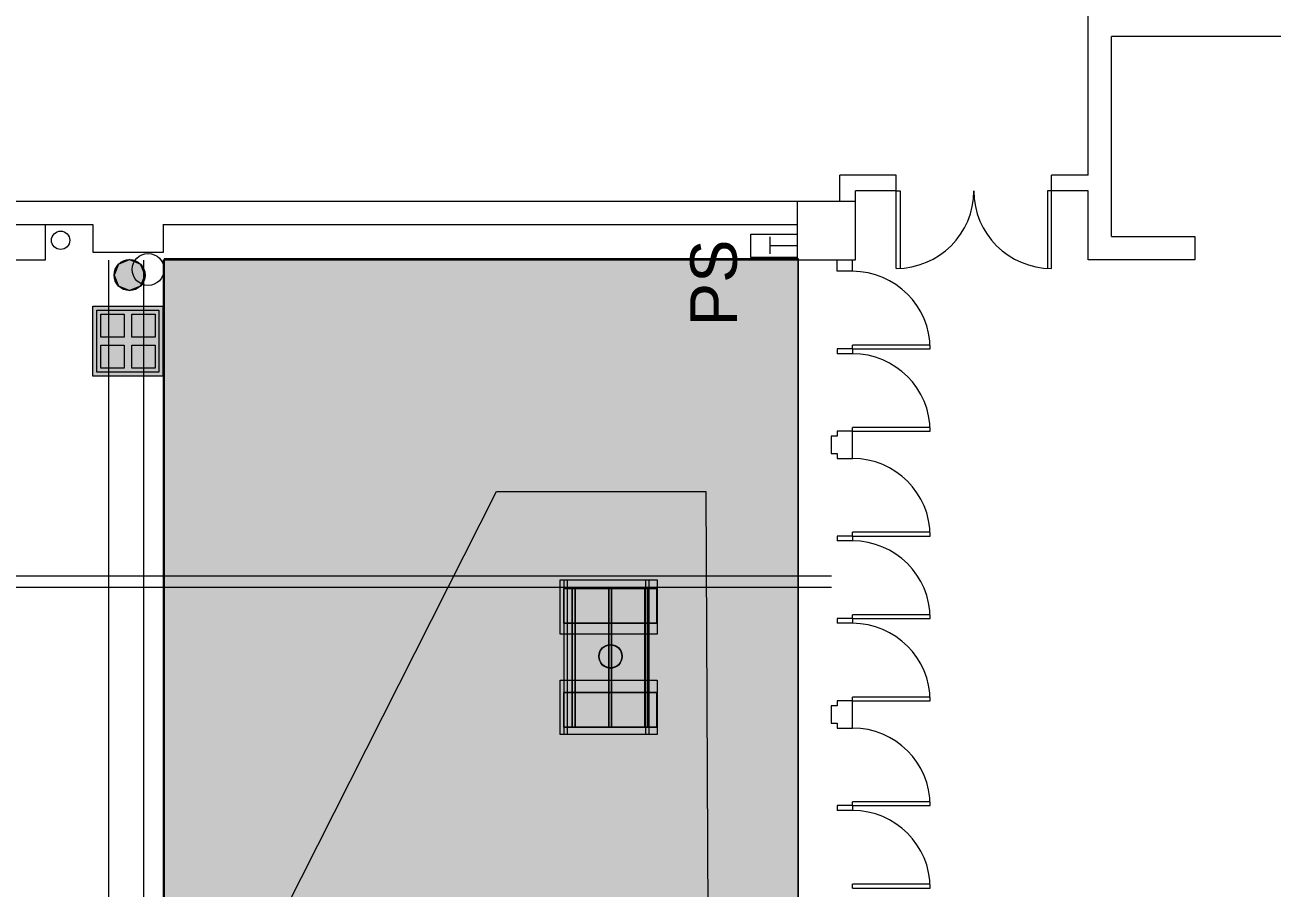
# Model space of a CAD drawing. Header units: inches. Extents: x -10671 to 1761, y -674 to 7170.
# Drawn here: x -431 to 211, y 2199 to 2644 of the extents above; entities that cross this region are included whole.
import ezdxf

# ---------------------------------------------------------------- set-up
doc = ezdxf.new("R2010")
doc.units = ezdxf.units.IN
doc.header["$LTSCALE"] = 19.2
doc.header["$MEASUREMENT"] = 0
for name, color, linetype, lineweight in [('DWG-0', 7, 'Continuous', 18), ('Venue-Ceiling-Lights', 7, 'Continuous', 5), ('Venue-Ceiling-Lights Circuits', 7, 'Continuous', 5), ('Venue-Floor Pockets', 7, 'Continuous', 5), ('Venue-Walls and Doors', 7, 'Continuous', 5)]:
    doc.layers.add(name, color=color, linetype=linetype, lineweight=lineweight)
for name, color, linetype, lineweight, true_color in [('DWG-bldg-pipes', 3, 'Continuous', 18, 0x00ff00), ('DWG-bldg-utility box', 3, 'Continuous', 18, 0x00ff00), ('PDF', 6, 'Continuous', 5, 0xff00ff), ('Venue-Ceiling-Obstructions', 7, 'Continuous', 5, 0xdd0000), ('Venue-Columns', 7, 'Continuous', 18, 0xc0c0c0), ('Venue-Fire Apparatus and Text', 1, 'Continuous', 5, 0xff0000), ('Venue-NO HANG ZONE', 7, 'Continuous', 15, 0xdd0000), ('Venue-Rigging Steel-High', 7, 'Continuous', 5, 0x800000), ('Venue-Rigging Steel-Low', 7, 'Continuous', 5, 0x0000dd)]:
    doc.layers.add(name, color=color, linetype=linetype, lineweight=lineweight, true_color=true_color)
doc.styles.add('Arial', font='Arial')

# ---------------------------------------------------------------- blocks, each defined once
blk = doc.blocks.new('A-xp01$0$AD05A')
at = {"layer": 'DWG-0'}
for p, q in [((0, 0), (0.049, 0)), ((0, 0), (0, -1)), ((0.049, -0.999), (0.049, 0))]:
    blk.add_line(p, q, dxfattribs=at)
blk.add_arc((0, 0), 1, 270, 0, dxfattribs=at)
blk = doc.blocks.new('A-xp01$0$B$3030')
at = {"layer": 'DWG-0', "flags": 128}
blk.add_lwpolyline([(-15, -15), (15, -15), (15, 15), (-15, 15)], close=True, dxfattribs=at)
blk = doc.blocks.new('A-xp01$0$AD04A')
at = {"layer": 'DWG-0'}
for p, q in [((-1, 1), (-1, 0)), ((-0.951, 0), (-0.951, 0.999)), ((0.951, 0), (0.951, 0.999)), ((1, 1), (1, 0)), ((-1, 0), (-0.951, 0)), ((1, 0), (0.951, 0))]:
    blk.add_line(p, q, dxfattribs=at)
for centre, start, end in [((-1, 0), 0, 90), ((1, 0), 90, 180)]:
    blk.add_arc(centre, 1, start, end, dxfattribs=at)
blk = doc.blocks.new('FLOORBOX')
at = {"layer": 'Venue-Floor Pockets', "linetype": 'Continuous', "lineweight": 0, "true_color": 0xaaaaaa}
blk.add_hatch(color=253, dxfattribs=at).paths.add_polyline_path([(-18, 18), (18, 18), (18, -18), (-18, -18)])
at = {"layer": 'Venue-Floor Pockets', "linetype": 'Continuous', "lineweight": 0, "true_color": 0xbbbbbb}
blk.add_hatch(color=9, dxfattribs=at).paths.add_polyline_path([(-16, 16), (16, 16), (16, -16), (-16, -16)])
at = {"layer": 'Venue-Floor Pockets', "linetype": 'Continuous', "lineweight": 0, "true_color": 0xdddddd}
for points in [[(-14, 14), (-2, 14), (-2, 2), (-14, 2)], [(2, 14), (14, 14), (14, 2), (2, 2)], [(-14, -2), (-2, -2), (-2, -14), (-14, -14)], [(2, -2), (14, -2), (14, -14), (2, -14)]]:
    blk.add_hatch(color=254, dxfattribs=at).paths.add_polyline_path(points)
at = {"layer": 'Venue-Floor Pockets', "color": 7, "linetype": 'Continuous', "lineweight": 5, "flags": 128}
for points in [[(-18, 18), (18, 18), (18, -18), (-18, -18)], [(-16, 16), (16, 16), (16, -16), (-16, -16)], [(-14, 14), (-2, 14), (-2, 2), (-14, 2)], [(2, 14), (14, 14), (14, 2), (2, 2)], [(-14, -2), (-2, -2), (-2, -14), (-14, -14)], [(2, -2), (14, -2), (14, -14), (2, -14)]]:
    blk.add_lwpolyline(points, close=True, dxfattribs=at)
blk = doc.blocks.new('No Hang Zone H_1 (2D)')
at = {"layer": 'Venue-NO HANG ZONE', "linetype": 'Continuous', "lineweight": 0}
blk.add_hatch(color=7, dxfattribs=at).paths.add_polyline_path([(-1245.0112, 1241.49465), (-1245.0112, -1241.49465), (1245.0112, -1241.49465), (1245.0112, -914.50545), (-985.5915, -914.50545), (-985.5915, 1241.49465)])
at = {"layer": 'Venue-NO HANG ZONE', "flags": 128}
blk.add_lwpolyline([(-1245.0112, 1241.49465), (-1245.0112, -1241.49465), (1245.0112, -1241.49465), (1245.0112, -914.50545), (-985.5915, -914.50545), (-985.5915, 1241.49465)], close=True, dxfattribs=at)
blk = doc.blocks.new('Group-2556-1')
at = {"layer": 'PDF'}
for points, invisible_edges in [([(-135.4, 2319.89, 10), (-135.06, 2321.02, 10), (-132.85, 2323.71, 10), (-135.4, 2319.89, 10)], 14), ([(-135.06, 2316.43, 10), (-135.4, 2319.89, 10), (-132.85, 2323.71, 10), (-135.06, 2316.43, 10)], 15), ([(-135.06, 2321.02), (-135.4, 2319.89), (-135.4, 2317.55), (-135.06, 2321.02)], 14), ([(-135.06, 2321.02), (-135.4, 2317.55), (-132.85, 2313.74), (-135.06, 2321.02)], 15), ([(-130.69, 2324.61), (-132.85, 2323.71), (-135.06, 2321.02), (-130.69, 2324.61)], 15), ([(-126.19, 2323.71), (-130.69, 2324.61), (-135.06, 2321.02), (-126.19, 2323.71)], 15), ([(-135.06, 2321.02, 10), (-133.76, 2322.97, 10), (-132.85, 2323.71, 10), (-135.06, 2321.02, 10)], 13), ([(-126.19, 2323.71, 10), (-126.19, 2313.74, 10), (-135.06, 2316.43, 10), (-126.19, 2323.71, 10)], 15), ([(-135.06, 2316.43, 10), (-132.85, 2323.71, 10), (-126.19, 2323.71, 10), (-135.06, 2316.43, 10)], 15), ([(-132.85, 2323.71), (-133.76, 2322.97), (-135.06, 2321.02), (-132.85, 2323.71)], 14), ([(-126.19, 2313.74), (-126.19, 2323.71), (-135.06, 2321.02), (-126.19, 2313.74)], 15), ([(-135.06, 2321.02, 10), (-134.51, 2322.06, 10), (-133.76, 2322.97, 10), (-135.06, 2321.02, 10)], 12), ([(-133.76, 2322.97), (-134.51, 2322.06), (-135.06, 2321.02), (-133.76, 2322.97)], 12), ([(-135.06, 2321.02), (-132.85, 2313.74), (-126.19, 2313.74), (-135.06, 2321.02)], 15), ([(-132.85, 2323.71, 10), (-131.82, 2324.27, 10), (-130.69, 2324.61, 10), (-132.85, 2323.71, 10)], 12), ([(-132.85, 2323.71, 10), (-130.69, 2324.61, 10), (-128.35, 2324.61, 10), (-132.85, 2323.71, 10)], 15), ([(-132.85, 2323.71, 10), (-128.35, 2324.61, 10), (-126.19, 2323.71, 10), (-132.85, 2323.71, 10)], 15), ([(-130.69, 2324.61), (-131.82, 2324.27), (-132.85, 2323.71), (-130.69, 2324.61)], 12), ([(-130.69, 2324.61, 10), (-129.52, 2324.72, 10), (-128.35, 2324.61, 10), (-130.69, 2324.61, 10)], 12), ([(-128.35, 2324.61), (-129.52, 2324.72), (-130.69, 2324.61), (-128.35, 2324.61)], 12), ([(-126.19, 2323.71), (-128.35, 2324.61), (-130.69, 2324.61), (-126.19, 2323.71)], 15), ([(-128.35, 2324.61, 10), (-127.22, 2324.27, 10), (-126.19, 2323.71, 10), (-128.35, 2324.61, 10)], 12), ([(-126.19, 2323.71), (-127.22, 2324.27), (-128.35, 2324.61), (-126.19, 2323.71)], 12), ([(-126.19, 2323.71, 10), (-125.28, 2322.97, 10), (-123.98, 2321.02, 10), (-126.19, 2323.71, 10)], 14), ([(-126.19, 2323.71, 10), (-123.98, 2321.02, 10), (-123.64, 2319.89, 10), (-126.19, 2323.71, 10)], 13), ([(-126.19, 2323.71, 10), (-123.64, 2319.89, 10), (-126.19, 2313.74, 10), (-126.19, 2323.71, 10)], 15), ([(-123.98, 2321.02), (-125.28, 2322.97), (-126.19, 2323.71), (-123.98, 2321.02)], 13), ([(-123.64, 2317.55), (-123.98, 2321.02), (-126.19, 2323.71), (-123.64, 2317.55)], 15), ([(-126.19, 2313.74), (-123.64, 2317.55), (-126.19, 2323.71), (-126.19, 2313.74)], 15), ([(-125.28, 2322.97, 10), (-124.53, 2322.06, 10), (-123.98, 2321.02, 10), (-125.28, 2322.97, 10)], 12), ([(-123.98, 2321.02), (-124.53, 2322.06), (-125.28, 2322.97), (-123.98, 2321.02)], 12), ([(-123.64, 2317.55), (-123.64, 2319.89), (-123.98, 2321.02), (-123.64, 2317.55)], 13), ([(-135.4, 2317.55, 10), (-135.52, 2318.72, 10), (-135.4, 2319.89, 10), (-135.4, 2317.55, 10)], 12), ([(-135.4, 2319.89), (-135.52, 2318.72), (-135.4, 2317.55), (-135.4, 2319.89)], 12), ([(-135.06, 2316.43, 10), (-135.4, 2317.55, 10), (-135.4, 2319.89, 10), (-135.06, 2316.43, 10)], 14), ([(-135.4, 2317.55), (-135.06, 2316.43), (-132.85, 2313.74), (-135.4, 2317.55)], 14), ([(-133.76, 2314.48, 10), (-134.51, 2315.39, 10), (-135.06, 2316.43, 10), (-133.76, 2314.48, 10)], 12), ([(-132.85, 2313.74, 10), (-133.76, 2314.48, 10), (-135.06, 2316.43, 10), (-132.85, 2313.74, 10)], 14), ([(-130.69, 2312.84, 10), (-132.85, 2313.74, 10), (-135.06, 2316.43, 10), (-130.69, 2312.84, 10)], 15), ([(-126.19, 2313.74, 10), (-130.69, 2312.84, 10), (-135.06, 2316.43, 10), (-126.19, 2313.74, 10)], 15), ([(-135.06, 2316.43), (-134.51, 2315.39), (-133.76, 2314.48), (-135.06, 2316.43)], 12), ([(-135.06, 2316.43), (-133.76, 2314.48), (-132.85, 2313.74), (-135.06, 2316.43)], 13), ([(-123.64, 2319.89, 10), (-123.98, 2316.43, 10), (-126.19, 2313.74, 10), (-123.64, 2319.89, 10)], 15), ([(-126.19, 2313.74), (-123.98, 2316.43), (-123.64, 2317.55), (-126.19, 2313.74)], 13), ([(-123.98, 2316.43, 10), (-125.28, 2314.48, 10), (-126.19, 2313.74, 10), (-123.98, 2316.43, 10)], 13), ([(-126.19, 2313.74), (-125.28, 2314.48), (-123.98, 2316.43), (-126.19, 2313.74)], 14), ([(-123.98, 2316.43, 10), (-124.53, 2315.39, 10), (-125.28, 2314.48, 10), (-123.98, 2316.43, 10)], 12), ([(-125.28, 2314.48), (-124.53, 2315.39), (-123.98, 2316.43), (-125.28, 2314.48)], 12), ([(-123.64, 2319.89, 10), (-123.64, 2317.55, 10), (-123.98, 2316.43, 10), (-123.64, 2319.89, 10)], 13), ([(-123.64, 2319.89, 10), (-123.52, 2318.72, 10), (-123.64, 2317.55, 10), (-123.64, 2319.89, 10)], 12), ([(-123.64, 2317.55), (-123.52, 2318.72), (-123.64, 2319.89), (-123.64, 2317.55)], 12), ([(-130.69, 2312.84, 10), (-131.82, 2313.18, 10), (-132.85, 2313.74, 10), (-130.69, 2312.84, 10)], 12), ([(-132.85, 2313.74), (-131.82, 2313.18), (-130.69, 2312.84), (-132.85, 2313.74)], 12), ([(-132.85, 2313.74), (-130.69, 2312.84), (-128.35, 2312.84), (-132.85, 2313.74)], 15), ([(-132.85, 2313.74), (-128.35, 2312.84), (-126.19, 2313.74), (-132.85, 2313.74)], 15), ([(-126.19, 2313.74, 10), (-128.35, 2312.84, 10), (-130.69, 2312.84, 10), (-126.19, 2313.74, 10)], 15), ([(-128.35, 2312.84, 10), (-129.52, 2312.72, 10), (-130.69, 2312.84, 10), (-128.35, 2312.84, 10)], 12), ([(-130.69, 2312.84), (-129.52, 2312.72), (-128.35, 2312.84), (-130.69, 2312.84)], 12), ([(-126.19, 2313.74, 10), (-127.22, 2313.18, 10), (-128.35, 2312.84, 10), (-126.19, 2313.74, 10)], 12), ([(-128.35, 2312.84), (-127.22, 2313.18), (-126.19, 2313.74), (-128.35, 2312.84)], 12)]:
    blk.add_3dface(points, dxfattribs=dict(at, invisible_edges=invisible_edges))
for points in [[(-135.4, 2319.89), (-135.4, 2319.89, 10), (-135.06, 2321.02, 10), (-135.06, 2321.02)], [(-135.06, 2321.02), (-135.06, 2321.02, 10), (-134.51, 2322.06, 10), (-134.51, 2322.06)], [(-134.51, 2322.06), (-134.51, 2322.06, 10), (-133.76, 2322.97, 10), (-133.76, 2322.97)], [(-133.76, 2322.97), (-133.76, 2322.97, 10), (-132.85, 2323.71, 10), (-132.85, 2323.71)], [(-132.85, 2323.71), (-132.85, 2323.71, 10), (-131.82, 2324.27, 10), (-131.82, 2324.27)], [(-131.82, 2324.27), (-131.82, 2324.27, 10), (-130.69, 2324.61, 10), (-130.69, 2324.61)], [(-130.69, 2324.61), (-130.69, 2324.61, 10), (-129.52, 2324.72, 10), (-129.52, 2324.72)], [(-129.52, 2324.72), (-129.52, 2324.72, 10), (-128.35, 2324.61, 10), (-128.35, 2324.61)], [(-128.35, 2324.61), (-128.35, 2324.61, 10), (-127.22, 2324.27, 10), (-127.22, 2324.27)], [(-127.22, 2324.27), (-127.22, 2324.27, 10), (-126.19, 2323.71, 10), (-126.19, 2323.71)], [(-126.19, 2323.71), (-126.19, 2323.71, 10), (-125.28, 2322.97, 10), (-125.28, 2322.97)], [(-125.28, 2322.97), (-125.28, 2322.97, 10), (-124.53, 2322.06, 10), (-124.53, 2322.06)], [(-124.53, 2322.06), (-124.53, 2322.06, 10), (-123.98, 2321.02, 10), (-123.98, 2321.02)], [(-123.98, 2321.02), (-123.98, 2321.02, 10), (-123.64, 2319.89, 10), (-123.64, 2319.89)], [(-135.52, 2318.72), (-135.52, 2318.72, 10), (-135.4, 2319.89, 10), (-135.4, 2319.89)], [(-135.4, 2317.55), (-135.4, 2317.55, 10), (-135.52, 2318.72, 10), (-135.52, 2318.72)], [(-135.06, 2316.43), (-135.06, 2316.43, 10), (-135.4, 2317.55, 10), (-135.4, 2317.55)], [(-134.51, 2315.39), (-134.51, 2315.39, 10), (-135.06, 2316.43, 10), (-135.06, 2316.43)], [(-133.76, 2314.48), (-133.76, 2314.48, 10), (-134.51, 2315.39, 10), (-134.51, 2315.39)], [(-132.85, 2313.74), (-132.85, 2313.74, 10), (-133.76, 2314.48, 10), (-133.76, 2314.48)], [(-125.28, 2314.48), (-125.28, 2314.48, 10), (-126.19, 2313.74, 10), (-126.19, 2313.74)], [(-124.53, 2315.39), (-124.53, 2315.39, 10), (-125.28, 2314.48, 10), (-125.28, 2314.48)], [(-123.98, 2316.43), (-123.98, 2316.43, 10), (-124.53, 2315.39, 10), (-124.53, 2315.39)], [(-123.64, 2317.55), (-123.64, 2317.55, 10), (-123.98, 2316.43, 10), (-123.98, 2316.43)], [(-123.64, 2319.89), (-123.64, 2319.89, 10), (-123.52, 2318.72, 10), (-123.52, 2318.72)], [(-123.52, 2318.72), (-123.52, 2318.72, 10), (-123.64, 2317.55, 10), (-123.64, 2317.55)], [(-131.82, 2313.18), (-131.82, 2313.18, 10), (-132.85, 2313.74, 10), (-132.85, 2313.74)], [(-130.69, 2312.84), (-130.69, 2312.84, 10), (-131.82, 2313.18, 10), (-131.82, 2313.18)], [(-129.52, 2312.72), (-129.52, 2312.72, 10), (-130.69, 2312.84, 10), (-130.69, 2312.84)], [(-128.35, 2312.84), (-128.35, 2312.84, 10), (-129.52, 2312.72, 10), (-129.52, 2312.72)], [(-127.22, 2313.18), (-127.22, 2313.18, 10), (-128.35, 2312.84, 10), (-128.35, 2312.84)], [(-126.19, 2313.74), (-126.19, 2313.74, 10), (-127.22, 2313.18, 10), (-127.22, 2313.18)]]:
    blk.add_3dface(points, dxfattribs=at)
blk = doc.blocks.new('Group-2557-1')
at = {"layer": 'PDF'}
for points in [[(-153.65, 2335.83, 5.91), (-153.65, 2335.83, 9.91), (-153.65, 2353.83, 9.91), (-153.65, 2353.83, 5.91)], [(-153.65, 2353.83, 5.91), (-153.65, 2353.83, 9.91), (-105.65, 2353.83, 9.91), (-105.65, 2353.83, 5.91)], [(-153.65, 2335.83, 9.91), (-105.65, 2335.83, 9.91), (-105.65, 2353.83, 9.91), (-153.65, 2353.83, 9.91)], [(-153.65, 2353.83, 5.91), (-105.65, 2353.83, 5.91), (-105.65, 2335.83, 5.91), (-153.65, 2335.83, 5.91)], [(-105.65, 2353.83, 5.91), (-105.65, 2353.83, 9.91), (-105.65, 2335.83, 9.91), (-105.65, 2335.83, 5.91)], [(-105.65, 2335.83, 5.91), (-105.65, 2335.83, 9.91), (-153.65, 2335.83, 9.91), (-153.65, 2335.83, 5.91)]]:
    blk.add_3dface(points, dxfattribs=at)
blk = doc.blocks.new('Group-2558-1')
at = {"layer": 'PDF'}
for points in [[(-149.25, 2282.22, 9.97), (-149.25, 2282.22, 10.97), (-149.25, 2354.22, 10.97), (-149.25, 2354.22, 9.97)], [(-149.25, 2354.22, 9.97), (-149.25, 2354.22, 10.97), (-147.75, 2354.22, 10.97), (-147.75, 2354.22, 9.97)], [(-149.25, 2282.22, 10.97), (-147.75, 2282.22, 10.97), (-147.75, 2354.22, 10.97), (-149.25, 2354.22, 10.97)], [(-149.25, 2354.22, 9.97), (-147.75, 2354.22, 9.97), (-147.75, 2282.22, 9.97), (-149.25, 2282.22, 9.97)], [(-147.75, 2354.22, 9.97), (-147.75, 2354.22, 10.97), (-147.75, 2282.22, 10.97), (-147.75, 2282.22, 9.97)], [(-147.75, 2282.22, 9.97), (-147.75, 2282.22, 10.97), (-149.25, 2282.22, 10.97), (-149.25, 2282.22, 9.97)]]:
    blk.add_3dface(points, dxfattribs=at)
blk = doc.blocks.new('Group-2559-1')
at = {"layer": 'PDF'}
for points in [[(-130.43, 2282.22, 9.97), (-130.43, 2282.22, 10.97), (-130.43, 2354.22, 10.97), (-130.43, 2354.22, 9.97)], [(-130.43, 2354.22, 9.97), (-130.43, 2354.22, 10.97), (-128.93, 2354.22, 10.97), (-128.93, 2354.22, 9.97)], [(-130.43, 2282.22, 10.97), (-128.93, 2282.22, 10.97), (-128.93, 2354.22, 10.97), (-130.43, 2354.22, 10.97)], [(-130.43, 2354.22, 9.97), (-128.93, 2354.22, 9.97), (-128.93, 2282.22, 9.97), (-130.43, 2282.22, 9.97)], [(-128.93, 2354.22, 9.97), (-128.93, 2354.22, 10.97), (-128.93, 2282.22, 10.97), (-128.93, 2282.22, 9.97)], [(-128.93, 2282.22, 9.97), (-128.93, 2282.22, 10.97), (-130.43, 2282.22, 10.97), (-130.43, 2282.22, 9.97)]]:
    blk.add_3dface(points, dxfattribs=at)
blk = doc.blocks.new('Group-2560-1')
at = {"layer": 'PDF'}
for points in [[(-111.83, 2282.22, 9.97), (-111.83, 2282.22, 10.97), (-111.83, 2354.22, 10.97), (-111.83, 2354.22, 9.97)], [(-111.83, 2354.22, 9.97), (-111.83, 2354.22, 10.97), (-110.33, 2354.22, 10.97), (-110.33, 2354.22, 9.97)], [(-111.83, 2282.22, 10.97), (-110.33, 2282.22, 10.97), (-110.33, 2354.22, 10.97), (-111.83, 2354.22, 10.97)], [(-111.83, 2354.22, 9.97), (-110.33, 2354.22, 9.97), (-110.33, 2282.22, 9.97), (-111.83, 2282.22, 9.97)], [(-110.33, 2354.22, 9.97), (-110.33, 2354.22, 10.97), (-110.33, 2282.22, 10.97), (-110.33, 2282.22, 9.97)], [(-110.33, 2282.22, 9.97), (-110.33, 2282.22, 10.97), (-111.83, 2282.22, 10.97), (-111.83, 2282.22, 9.97)]]:
    blk.add_3dface(points, dxfattribs=at)
blk = doc.blocks.new('Group-2561-1')
at = {"layer": 'PDF'}
for points in [[(-153.65, 2282.2, 5.91), (-153.65, 2282.2, 9.91), (-153.65, 2300.2, 9.91), (-153.65, 2300.2, 5.91)], [(-153.65, 2300.2, 5.91), (-153.65, 2300.2, 9.91), (-105.65, 2300.2, 9.91), (-105.65, 2300.2, 5.91)], [(-153.65, 2282.2, 9.91), (-105.65, 2282.2, 9.91), (-105.65, 2300.2, 9.91), (-153.65, 2300.2, 9.91)], [(-153.65, 2300.2, 5.91), (-105.65, 2300.2, 5.91), (-105.65, 2282.2, 5.91), (-153.65, 2282.2, 5.91)], [(-105.65, 2300.2, 5.91), (-105.65, 2300.2, 9.91), (-105.65, 2282.2, 9.91), (-105.65, 2282.2, 5.91)], [(-105.65, 2282.2, 5.91), (-105.65, 2282.2, 9.91), (-153.65, 2282.2, 9.91), (-153.65, 2282.2, 5.91)]]:
    blk.add_3dface(points, dxfattribs=at)
blk = doc.blocks.new('Group-2562-1')
at = {"layer": 'PDF'}
for name in ['Group-2557-1', 'Group-2558-1', 'Group-2559-1', 'Group-2560-1', 'Group-2556-1', 'Group-2561-1']:
    blk.add_blockref(name, (0, 0), dxfattribs=at)
blk = doc.blocks.new('Group-2871-1')
at = {"layer": 'Venue-Ceiling-Lights', "color": 7, "linetype": 'Continuous', "lineweight": 5, "flags": 128}
for points in [[(-155.42, 2358.15), (-105.42, 2358.15), (-105.42, 2330.15), (-155.42, 2330.15)], [(-153.37, 2358.15), (-151.87, 2358.15), (-151.87, 2278.56), (-153.37, 2278.56)], [(-111.27, 2358.15), (-109.77, 2358.15), (-109.77, 2278.56), (-111.27, 2278.56)], [(-155.42, 2306.56), (-105.42, 2306.56), (-105.42, 2278.56), (-155.42, 2278.56)]]:
    blk.add_lwpolyline(points, close=True, dxfattribs=at)
at = {"layer": 'Venue-Ceiling-Lights', "color": 7, "linetype": 'Continuous', "lineweight": 5}
blk.add_circle((-129.5, 2318.86), 6, dxfattribs=at)

msp = doc.modelspace()

# ---------------------------------------------------------------- hatches: boundary and pattern name
at = {"layer": 'Venue-Ceiling-Obstructions', "linetype": 'Continuous', "lineweight": 0, "true_color": 0xffff00}
h = msp.add_hatch(color=2, dxfattribs=at)
edge = h.paths.add_edge_path()
edge.add_arc((-377.39, 2515.35), 7.99, 0, 360)
at = {"layer": 'Venue-NO HANG ZONE', "linetype": 'Continuous', "lineweight": 0}
msp.add_hatch(color=7, dxfattribs=at).paths.add_polyline_path([(-359.98, 33.25), (-359.98, 2523.27), (-32.99, 2523.27), (-32.99, 33.25)])

# ---------------------------------------------------------------- linework, layer by layer
at = {"layer": 'DWG-bldg-pipes', "linetype": 'Continuous'}
for centre, radius in [((-412.94, 2533.31), 4.73), ((-367.84, 2518.27), 8.2)]:
    msp.add_circle(centre, radius, dxfattribs=at)
at = {"layer": 'Venue-Ceiling-Lights Circuits', "color": 7, "linetype": 'Continuous', "lineweight": 5, "flags": 128}
msp.add_lwpolyline([(-347.36, 2088.8), (-188.36, 2403.8), (-80.36, 2403.8), (-77.36, 1749.8), (-188.36, 1752.8)], close=True, dxfattribs=at)
at = {"layer": 'Venue-Ceiling-Obstructions'}
msp.add_circle((-377.39, 2515.35), 7.99, dxfattribs=at)
for points, invisible_edges in [([(-383.04, 2521, 360), (-385.39, 2515.35, 360), (-383.04, 2509.69, 360), (-383.04, 2521, 360)], 12), ([(-383.04, 2521), (-385.39, 2515.35), (-383.04, 2509.69), (-383.04, 2521)], 12), ([(-383.04, 2521, 360), (-385.39, 2515.35, 360), (-383.04, 2509.69, 360), (-383.04, 2521, 360)], 12), ([(-383.04, 2521), (-385.39, 2515.35), (-383.04, 2509.69), (-383.04, 2521)], 12), ([(-371.73, 2521, 360), (-377.39, 2523.35, 360), (-383.04, 2521, 360), (-371.73, 2521, 360)], 12), ([(-371.73, 2521), (-377.39, 2523.35), (-383.04, 2521), (-371.73, 2521)], 12), ([(-371.73, 2521, 360), (-377.39, 2523.35, 360), (-383.04, 2521, 360), (-371.73, 2521, 360)], 12), ([(-371.73, 2521), (-377.39, 2523.35), (-383.04, 2521), (-371.73, 2521)], 12), ([(-371.73, 2521, 360), (-383.04, 2521, 360), (-383.04, 2509.69, 360), (-371.73, 2521, 360)], 15), ([(-383.04, 2509.69, 360), (-371.73, 2509.69, 360), (-371.73, 2521, 360), (-383.04, 2509.69, 360)], 15), ([(-371.73, 2521), (-383.04, 2521), (-383.04, 2509.69), (-371.73, 2521)], 15), ([(-383.04, 2509.69), (-371.73, 2509.69), (-371.73, 2521), (-383.04, 2509.69)], 15), ([(-371.73, 2521, 360), (-383.04, 2521, 360), (-383.04, 2509.69, 360), (-371.73, 2521, 360)], 15), ([(-383.04, 2509.69, 360), (-371.73, 2509.69, 360), (-371.73, 2521, 360), (-383.04, 2509.69, 360)], 15), ([(-371.73, 2521), (-383.04, 2521), (-383.04, 2509.69), (-371.73, 2521)], 15), ([(-383.04, 2509.69), (-371.73, 2509.69), (-371.73, 2521), (-383.04, 2509.69)], 15), ([(-371.73, 2509.69, 360), (-369.39, 2515.35, 360), (-371.73, 2521, 360), (-371.73, 2509.69, 360)], 12), ([(-371.73, 2509.69), (-369.39, 2515.35), (-371.73, 2521), (-371.73, 2509.69)], 12), ([(-371.73, 2509.69, 360), (-369.39, 2515.35, 360), (-371.73, 2521, 360), (-371.73, 2509.69, 360)], 12), ([(-371.73, 2509.69), (-369.39, 2515.35), (-371.73, 2521), (-371.73, 2509.69)], 12), ([(-383.04, 2509.69, 360), (-377.39, 2507.35, 360), (-371.73, 2509.69, 360), (-383.04, 2509.69, 360)], 12), ([(-383.04, 2509.69), (-377.39, 2507.35), (-371.73, 2509.69), (-383.04, 2509.69)], 12), ([(-383.04, 2509.69, 360), (-377.39, 2507.35, 360), (-371.73, 2509.69, 360), (-383.04, 2509.69, 360)], 12), ([(-383.04, 2509.69), (-377.39, 2507.35), (-371.73, 2509.69), (-383.04, 2509.69)], 12)]:
    msp.add_3dface(points, dxfattribs=dict(at, invisible_edges=invisible_edges))
for points in [[(-385.39, 2515.35), (-385.39, 2515.35, 360), (-383.04, 2521, 360), (-383.04, 2521)], [(-385.39, 2515.35), (-385.39, 2515.35, 360), (-383.04, 2521, 360), (-383.04, 2521)], [(-383.04, 2521), (-383.04, 2521, 360), (-377.39, 2523.35, 360), (-377.39, 2523.35)], [(-383.04, 2521), (-383.04, 2521, 360), (-377.39, 2523.35, 360), (-377.39, 2523.35)], [(-377.39, 2523.35), (-377.39, 2523.35, 360), (-371.73, 2521, 360), (-371.73, 2521)], [(-377.39, 2523.35), (-377.39, 2523.35, 360), (-371.73, 2521, 360), (-371.73, 2521)], [(-371.73, 2521), (-371.73, 2521, 360), (-369.39, 2515.35, 360), (-369.39, 2515.35)], [(-371.73, 2521), (-371.73, 2521, 360), (-369.39, 2515.35, 360), (-369.39, 2515.35)], [(-383.04, 2509.69), (-383.04, 2509.69, 360), (-385.39, 2515.35, 360), (-385.39, 2515.35)], [(-383.04, 2509.69), (-383.04, 2509.69, 360), (-385.39, 2515.35, 360), (-385.39, 2515.35)], [(-369.39, 2515.35), (-369.39, 2515.35, 360), (-371.73, 2509.69, 360), (-371.73, 2509.69)], [(-369.39, 2515.35), (-369.39, 2515.35, 360), (-371.73, 2509.69, 360), (-371.73, 2509.69)], [(-377.39, 2507.35), (-377.39, 2507.35, 360), (-383.04, 2509.69, 360), (-383.04, 2509.69)], [(-377.39, 2507.35), (-377.39, 2507.35, 360), (-383.04, 2509.69, 360), (-383.04, 2509.69)], [(-371.73, 2509.69), (-371.73, 2509.69, 360), (-377.39, 2507.35, 360), (-377.39, 2507.35)], [(-371.73, 2509.69), (-371.73, 2509.69, 360), (-377.39, 2507.35, 360), (-377.39, 2507.35)]]:
    msp.add_3dface(points, dxfattribs=at)
at = {"layer": 'Venue-Fire Apparatus and Text', "color": 1, "linetype": 'Continuous', "true_color": 0xff0000}
for p, q in [((-47.27, 2526.35), (-47.27, 2535.03)), ((-33.27, 2530.49), (-47.27, 2530.49))]:
    msp.add_line(p, q, dxfattribs=at)
at = {"layer": 'Venue-Fire Apparatus and Text', "color": 1, "linetype": 'Continuous', "true_color": 0xff0000, "flags": 128}
msp.add_lwpolyline([(-33.27, 2524.44), (-57.27, 2524.44), (-57.27, 2536.44), (-33.27, 2536.44)], dxfattribs=at)
at = {"layer": 'Venue-NO HANG ZONE', "flags": 128}
msp.add_lwpolyline([(-359.98, 33.25), (-359.98, 2523.27), (-32.99, 2523.27), (-32.99, 33.25)], close=True, dxfattribs=at)
at = {"layer": 'Venue-Rigging Steel-High'}
for p, q in [((-2534.99, 2360.37), (-15.65, 2360.37)), ((-2534.99, 2354.37), (-15.65, 2354.37))]:
    msp.add_line(p, q, dxfattribs=at)
at = {"layer": 'Venue-Rigging Steel-Low'}
for p, q in [((-388.07, 33.26), (-388.07, 2523.04)), ((-370.07, 33.26), (-370.07, 2523.04))]:
    msp.add_line(p, q, dxfattribs=at)
at = {"layer": 'Venue-Walls and Doors'}
for p, q in [((116.75, 2566.8), (116.75, 2676.3)), ((283.75, 2638.35), (128.75, 2638.35)), ((128.75, 2535.3), (128.75, 2638.35)), ((17.75, 2566.8), (-11.25, 2566.8)), ((-11.25, 2553.3), (-11.25, 2566.8)), ((17.75, 2558.8), (17.75, 2566.8)), ((97.75, 2558.8), (97.75, 2566.8)), ((116.75, 2566.8), (97.75, 2566.8)), ((17.75, 2558.8), (-3.25, 2558.8)), ((-3.25, 2553.3), (-3.25, 2558.8)), ((116.75, 2558.8), (97.75, 2558.8)), ((116.75, 2523.3), (116.75, 2558.8)), ((-33.26, 2553.31), (-1701.25, 2553.3)), ((-396.25, 2541.3), (-720.25, 2541.3)), ((-33.26, 2541.3), (-360.25, 2541.3)), ((-318.25, 2541.3), (-360.25, 2541.3)), ((-33.25, 2541.3), (-78.25, 2541.3)), ((128.75, 2535.3), (171.74, 2535.3)), ((171.74, 2535.3), (171.74, 2523.3)), ((-12.75, 2517.3), (-12.75, 2523.31)), ((-12.75, 2517.3), (-12.75, 2523.31)), ((-4.75, 2517.3), (-4.75, 2523.31)), ((-4.75, 2517.3), (-4.75, 2523.31)), ((171.74, 2523.3), (116.75, 2523.3)), ((-4.75, 2517.3), (-12.75, 2517.3)), ((-4.75, 2517.3), (-12.75, 2517.3)), ((-4.75, 2477.3), (-12.75, 2477.3)), ((-4.75, 2477.3), (-12.75, 2477.3)), ((-12.75, 2477.3), (-12.75, 2474.8)), ((-12.75, 2477.3), (-12.75, 2474.8)), ((-4.75, 2474.8), (-12.75, 2474.8)), ((-4.75, 2474.8), (-12.75, 2474.8)), ((-4.75, 2477.3), (-4.75, 2474.8)), ((-4.75, 2477.3), (-4.75, 2474.8)), ((-4.75, 2380.8), (-12.75, 2380.8)), ((-4.75, 2380.8), (-12.75, 2380.8)), ((-12.75, 2380.8), (-12.75, 2378.3)), ((-12.75, 2380.8), (-12.75, 2378.3)), ((-4.75, 2380.8), (-4.75, 2378.3)), ((-4.75, 2380.8), (-4.75, 2378.3)), ((-4.75, 2378.3), (-12.75, 2378.3)), ((-4.75, 2378.3), (-12.75, 2378.3)), ((-4.75, 2338.3), (-12.75, 2338.3)), ((-4.75, 2338.3), (-12.75, 2338.3)), ((-12.75, 2338.3), (-12.75, 2335.8)), ((-12.75, 2338.3), (-12.75, 2335.8)), ((-4.75, 2335.8), (-12.75, 2335.8)), ((-4.75, 2335.8), (-12.75, 2335.8)), ((-4.75, 2338.3), (-4.75, 2335.8)), ((-4.75, 2338.3), (-4.75, 2335.8)), ((-4.75, 2241.8), (-12.75, 2241.8)), ((-4.75, 2241.8), (-12.75, 2241.8)), ((-12.75, 2241.8), (-12.75, 2239.3)), ((-12.75, 2241.8), (-12.75, 2239.3)), ((-4.75, 2239.3), (-12.75, 2239.3)), ((-4.75, 2239.3), (-12.75, 2239.3)), ((-4.75, 2241.8), (-4.75, 2239.3)), ((-4.75, 2241.8), (-4.75, 2239.3))]:
    msp.add_line(p, q, dxfattribs=at)
at = {"layer": 'Venue-Walls and Doors', "linetype": 'Continuous', "flags": 128}
for points in [[(-456.66, 2541.22), (-456.66, 2523.22), (-420.66, 2523.22), (-420.66, 2541.22)], [(-396.33, 2541.22), (-396.33, 2527.22), (-359.98, 2527.22), (-359.98, 2541.22)]]:
    msp.add_lwpolyline(points, dxfattribs=at)
at = {"layer": 'Venue-Walls and Doors', "flags": 128}
for points in [[(-4.75, 2420.8), (-4.75, 2434.8), (-12.75, 2434.8), (-12.75, 2432.3), (-15.75, 2432.3), (-15.75, 2423.3), (-12.75, 2423.3), (-12.75, 2420.8), (-4.75, 2420.8)], [(-4.75, 2281.8), (-4.75, 2295.8), (-12.75, 2295.8), (-12.75, 2293.3), (-15.75, 2293.3), (-15.75, 2284.3), (-12.75, 2284.3), (-12.75, 2281.8), (-4.75, 2281.8)]]:
    msp.add_lwpolyline(points, dxfattribs=at)

# ---------------------------------------------------------------- block references
at = {"layer": 'DWG-bldg-utility box', "rotation": 90}
msp.add_blockref('FLOORBOX', (-378.26, 2481.29), dxfattribs=at)
at = {"layer": 'PDF'}
msp.add_blockref('Group-2562-1', (0, 0), dxfattribs=at)
at = {"layer": 'Venue-Ceiling-Lights', "color": 7}
msp.add_blockref('Group-2871-1', (0, 0), dxfattribs=at)
at = {"layer": 'Venue-Columns', "rotation": 90}
msp.add_blockref('A-xp01$0$B$3030', (-18.26, 2538.31), dxfattribs=at)
at = {"layer": 'Venue-NO HANG ZONE', "rotation": 90}
msp.add_blockref('No Hang Zone H_1 (2D)', (-1274.03, 1278.81), dxfattribs=at)
at = {"layer": 'Venue-Walls and Doors', "xscale": 40, "yscale": 40, "zscale": 40}
for name, p, rotation in [('A-xp01$0$AD04A', (57.75, 2558.8), 180), ('A-xp01$0$AD05A', (-4.75, 2477.3), 90), ('A-xp01$0$AD05A', (-4.75, 2434.8), 90), ('A-xp01$0$AD05A', (-4.75, 2380.8), 90), ('A-xp01$0$AD05A', (-4.75, 2338.3), 90), ('A-xp01$0$AD05A', (-4.75, 2295.8), 90), ('A-xp01$0$AD05A', (-4.75, 2241.8), 90), ('A-xp01$0$AD05A', (-4.75, 2199.3), 90)]:
    msp.add_blockref(name, p, dxfattribs=dict(at, rotation=rotation))

# ---------------------------------------------------------------- texts
at = {"layer": 'Venue-Fire Apparatus and Text', "insert": (-76.23, 2511.34), "char_height": 24, "attachment_point": 5, "rotation": 90, "line_spacing_factor": 0.970891, "style": 'Arial'}
msp.add_mtext('PS', dxfattribs=at)

doc.saveas('drawing.dxf')
